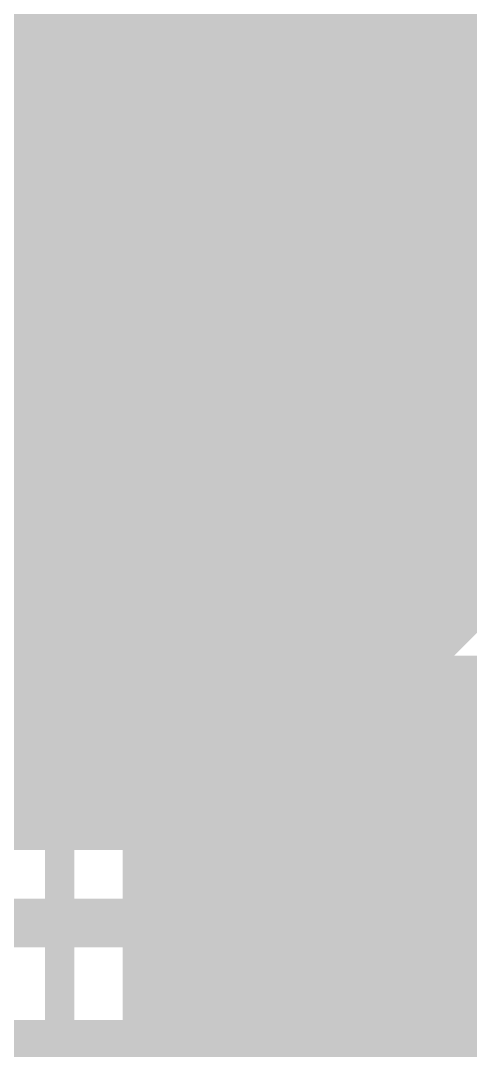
# Model space of a CAD drawing. Header units: millimetres. Extents: x 1.9 to 5.81, y 3 to 5.61.
# Drawn here: x 5.2789 to 5.4642, y 4.1275 to 4.5516 of the extents above; entities that cross this region are included whole.
import ezdxf

# ---------------------------------------------------------------- set-up
doc = ezdxf.new("R2010")
doc.units = ezdxf.units.MM
doc.header["$MEASUREMENT"] = 0
for name, color, linetype in [('BottomLayer', 5, 'Continuous'), ('BottomOverlay', 54, 'Continuous'), ('BottomPaste', 16, 'Continuous'), ('BottomSolder', 6, 'Continuous'), ('MultiLayer', 9, 'Continuous'), ('TopLayer', 1, 'Continuous'), ('TopOverlay', 2, 'Continuous'), ('TopPaste', 8, 'Continuous'), ('TopSolder', 216, 'Continuous')]:
    doc.layers.add(name, color=color, linetype=linetype)

msp = doc.modelspace()

# ---------------------------------------------------------------- linework, layer by layer
at = {"layer": 'BottomLayer'}
for points, const_width in [([(5.28, 4.215), (5.28, 4.975)], 0.01), ([(5.29, 4.215), (5.29, 4.975)], 0.01), ([(5.3, 4.215), (5.3, 4.975)], 0.01), ([(5.31, 4.215), (5.31, 4.66197)], 0.01), ([(5.32, 4.215), (5.32, 4.6505)], 0.01), ([(5.33, 4.215), (5.33, 4.6405)], 0.01), ([(5.34, 4.215), (5.34, 4.6305)], 0.01), ([(5.35, 4.215), (5.35, 4.6205)], 0.01), ([(5.36, 4.54936), (5.36, 4.59)], 0.01), ([(5.26, 4.55), (5.36036, 4.55)], 0.01), ([(5.42, 4.53), (5.67, 4.53)], 0.04), ([(5.26, 4.54), (5.35627, 4.54)], 0.01), ([(5.395, 4.53), (5.445, 4.53)], 0.03), ([(5.26, 4.53), (5.355, 4.53)], 0.01), ([(5.26, 4.52), (5.35627, 4.52)], 0.01), ([(5.26, 4.51), (5.36036, 4.51)], 0.01), ([(5.36, 4.215), (5.36, 4.51064)], 0.01), ([(5.26, 4.5), (5.36854, 4.5)], 0.01), ([(5.37, 4.215), (5.37, 4.49878)], 0.01), ([(5.26, 4.49), (5.395, 4.49)], 0.01), ([(5.38, 4.2195), (5.38, 4.49292)], 0.01), ([(5.39, 4.2295), (5.39, 4.49031)], 0.01), ([(5.395, 4.49), (5.39938, 4.49)], 0.01), ([(5.395, 4.49), (5.39938, 4.49)], 0.01), ([(5.4, 4.2395), (5.4, 4.48969)], 0.01), ([(5.41, 4.2495), (5.41, 4.48613)], 0.01), ([(5.42, 4.485), (5.63675, 4.485)], 0.01), ([(5.42, 4.2595), (5.42, 4.485)], 0.01), ([(5.43, 4.2695), (5.43, 4.485)], 0.01), ([(5.44, 4.2795), (5.44, 4.485)], 0.01), ([(5.45, 4.2895), (5.45, 4.485)], 0.01), ([(5.46, 4.2995), (5.46, 4.485)], 0.01), ([(5.26, 4.48), (5.63815, 4.48)], 0.01), ([(5.26, 4.47), (5.64234, 4.47)], 0.01), ([(5.25828, 4.46), (5.64877, 4.46)], 0.01), ([(5.25236, 4.45), (5.65847, 4.45)], 0.01), ([(5.24243, 4.44), (5.675, 4.44)], 0.01), ([(5.23243, 4.43), (5.77, 4.43)], 0.01), ([(5.22243, 4.42), (5.77, 4.42)], 0.01), ([(5.21243, 4.41), (5.77, 4.41)], 0.01), ([(5.20243, 4.4), (5.77, 4.4)], 0.01), ([(5.19243, 4.39), (5.77, 4.39)], 0.01), ([(5.18243, 4.38), (5.77, 4.38)], 0.01), ([(5.17243, 4.37), (5.77, 4.37)], 0.01), ([(5.16243, 4.36), (5.675, 4.36)], 0.01), ([(5.15243, 4.35), (5.65847, 4.35)], 0.01), ([(5.14243, 4.34), (5.64877, 4.34)], 0.01), ([(5.13243, 4.33), (5.49197, 4.33)], 0.01), ([(5.3755, 4.215), (5.48521, 4.32471)], 0.01), ([(5.12243, 4.32), (5.4805, 4.32)], 0.01), ([(5.11243, 4.31), (5.4705, 4.31)], 0.01), ([(5.39, 4.18), (5.51, 4.3)], 0.02), ([(5.10243, 4.3), (5.4605, 4.3)], 0.01), ([(5.09243, 4.29), (5.4505, 4.29)], 0.01), ([(5.08243, 4.28), (5.4405, 4.28)], 0.01), ([(5.08, 4.27), (5.4305, 4.27)], 0.01), ([(5.4245, 4.165), (5.5245, 4.265)], 0.01), ([(5.16966, 4.26), (5.4205, 4.26)], 0.01), ([(5.17913, 4.25), (5.4105, 4.25)], 0.01), ([(5.18362, 4.24), (5.4005, 4.24)], 0.01), ([(5.185, 4.23), (5.3905, 4.23)], 0.01), ([(5.18362, 4.22), (5.3805, 4.22)], 0.01), ([(5.18182, 4.215), (5.3755, 4.215)], 0.01), ([(5.4595, 4.2), (5.77, 4.2)], 0.01), ([(5.46, 4.16354), (5.46, 4.2005)], 0.01), ([(5.4495, 4.19), (5.77, 4.19)], 0.01), ([(5.45, 4.165), (5.45, 4.1905)], 0.01), ([(5.12, 4.18), (5.39, 4.18)], 0.02), ([(5.44, 4.165), (5.44, 4.1805)], 0.01), ([(5.4395, 4.18), (5.77, 4.18)], 0.01), ([(5.4295, 4.17), (5.77, 4.17)], 0.01), ([(5.43, 4.165), (5.43, 4.1705)], 0.01), ([(5.4245, 4.165), (5.45, 4.165)], 0.01), ([(5.46803, 4.16), (5.675, 4.16)], 0.01), ([(5.12, 4.13), (5.45, 4.13)], 0.02), ([(5.45, 4.13), (5.48, 4.1)], 0.02)]:
    msp.add_lwpolyline(points, dxfattribs=dict(at, const_width=const_width))
at = {"layer": 'BottomLayer', "const_width": 0.01}
for points in [[(5.395, 4.49, -1), (5.395, 4.57)], [(5.42, 4.485, -0.119535), (5.39938, 4.49)], [(5.45, 4.165, -0.199364), (5.47479, 4.15471)], [(5.45, 4.165, -0.198912), (5.47475, 4.15475)]]:
    msp.add_lwpolyline(points, format="xyb", dxfattribs=at)
at = {"layer": 'BottomLayer'}
for points, const_width in [([(5.3575, 4.54936, 1), (5.3625, 4.54936, 1)], 0.005), ([(5.35786, 4.55, 1), (5.36286, 4.55, 1)], 0.005), ([(5.41, 4.53, 1), (5.43, 4.53, 1)], 0.02), ([(5.35377, 4.54, 1), (5.35877, 4.54, 1)], 0.005), ([(5.3875, 4.53, 1), (5.4025, 4.53, 1)], 0.015), ([(5.4375, 4.53, 1), (5.4525, 4.53, 1)], 0.015), ([(5.3525, 4.53, 1), (5.3575, 4.53, 1)], 0.005), ([(5.35377, 4.52, 1), (5.35877, 4.52, 1)], 0.005), ([(5.3575, 4.51064, 1), (5.3625, 4.51064, 1)], 0.005), ([(5.35786, 4.51, 1), (5.36286, 4.51, 1)], 0.005), ([(5.36604, 4.5, 1), (5.37104, 4.5, 1)], 0.005), ([(5.3675, 4.49878, 1), (5.3725, 4.49878, 1)], 0.005), ([(5.3775, 4.49292, 1), (5.3825, 4.49292, 1)], 0.005), ([(5.3875, 4.49031, 1), (5.3925, 4.49031, 1)], 0.005), ([(5.3925, 4.49, 1), (5.3975, 4.49, 1)], 0.005), ([(5.3925, 4.49, 1), (5.3975, 4.49, 1)], 0.005), ([(5.3925, 4.49, 1), (5.3975, 4.49, 1)], 0.005), ([(5.3925, 4.49, 1), (5.3975, 4.49, 1)], 0.005), ([(5.39688, 4.49, 1), (5.40188, 4.49, 1)], 0.005), ([(5.39688, 4.49, 1), (5.40188, 4.49, 1)], 0.005), ([(5.39688, 4.49, 1), (5.40188, 4.49, 1)], 0.005), ([(5.3975, 4.48969, 1), (5.4025, 4.48969, 1)], 0.005), ([(5.4075, 4.48613, 1), (5.4125, 4.48613, 1)], 0.005), ([(5.4175, 4.485, 1), (5.4225, 4.485, 1)], 0.005), ([(5.4175, 4.485, 1), (5.4225, 4.485, 1)], 0.005), ([(5.4175, 4.485, 1), (5.4225, 4.485, 1)], 0.005), ([(5.4275, 4.485, 1), (5.4325, 4.485, 1)], 0.005), ([(5.4375, 4.485, 1), (5.4425, 4.485, 1)], 0.005), ([(5.4475, 4.485, 1), (5.4525, 4.485, 1)], 0.005), ([(5.4575, 4.485, 1), (5.4625, 4.485, 1)], 0.005), ([(5.385, 4.445, 1), (5.405, 4.445, 1)], 0.02), ([(5.4575, 4.2995, 1), (5.4625, 4.2995, 1)], 0.005), ([(5.458, 4.3, 1), (5.463, 4.3, 1)], 0.005), ([(5.4475, 4.2895, 1), (5.4525, 4.2895, 1)], 0.005), ([(5.448, 4.29, 1), (5.453, 4.29, 1)], 0.005), ([(5.4375, 4.2795, 1), (5.4425, 4.2795, 1)], 0.005), ([(5.438, 4.28, 1), (5.443, 4.28, 1)], 0.005), ([(5.4275, 4.2695, 1), (5.4325, 4.2695, 1)], 0.005), ([(5.428, 4.27, 1), (5.433, 4.27, 1)], 0.005), ([(5.4175, 4.2595, 1), (5.4225, 4.2595, 1)], 0.005), ([(5.418, 4.26, 1), (5.423, 4.26, 1)], 0.005), ([(5.4075, 4.2495, 1), (5.4125, 4.2495, 1)], 0.005), ([(5.408, 4.25, 1), (5.413, 4.25, 1)], 0.005), ([(5.398, 4.24, 1), (5.403, 4.24, 1)], 0.005), ([(5.3975, 4.2395, 1), (5.4025, 4.2395, 1)], 0.005), ([(5.3875, 4.2295, 1), (5.3925, 4.2295, 1)], 0.005), ([(5.388, 4.23, 1), (5.393, 4.23, 1)], 0.005), ([(5.3775, 4.2195, 1), (5.3825, 4.2195, 1)], 0.005), ([(5.378, 4.22, 1), (5.383, 4.22, 1)], 0.005), ([(5.2775, 4.215, 1), (5.2825, 4.215, 1)], 0.005), ([(5.2875, 4.215, 1), (5.2925, 4.215, 1)], 0.005), ([(5.2975, 4.215, 1), (5.3025, 4.215, 1)], 0.005), ([(5.3075, 4.215, 1), (5.3125, 4.215, 1)], 0.005), ([(5.3175, 4.215, 1), (5.3225, 4.215, 1)], 0.005), ([(5.3275, 4.215, 1), (5.3325, 4.215, 1)], 0.005), ([(5.3375, 4.215, 1), (5.3425, 4.215, 1)], 0.005), ([(5.3475, 4.215, 1), (5.3525, 4.215, 1)], 0.005), ([(5.3575, 4.215, 1), (5.3625, 4.215, 1)], 0.005), ([(5.3675, 4.215, 1), (5.3725, 4.215, 1)], 0.005), ([(5.373, 4.215, 1), (5.378, 4.215, 1)], 0.005), ([(5.373, 4.215, 1), (5.378, 4.215, 1)], 0.005), ([(5.457, 4.2, 1), (5.462, 4.2, 1)], 0.005), ([(5.4575, 4.2005, 1), (5.4625, 4.2005, 1)], 0.005), ([(5.447, 4.19, 1), (5.452, 4.19, 1)], 0.005), ([(5.4475, 4.1905, 1), (5.4525, 4.1905, 1)], 0.005), ([(5.385, 4.18, 1), (5.395, 4.18, 1)], 0.01), ([(5.385, 4.18, 1), (5.395, 4.18, 1)], 0.01), ([(5.4375, 4.1805, 1), (5.4425, 4.1805, 1)], 0.005), ([(5.437, 4.18, 1), (5.442, 4.18, 1)], 0.005), ([(5.427, 4.17, 1), (5.432, 4.17, 1)], 0.005), ([(5.4275, 4.1705, 1), (5.4325, 4.1705, 1)], 0.005), ([(5.422, 4.165, 1), (5.427, 4.165, 1)], 0.005), ([(5.422, 4.165, 1), (5.427, 4.165, 1)], 0.005), ([(5.4275, 4.165, 1), (5.4325, 4.165, 1)], 0.005), ([(5.4375, 4.165, 1), (5.4425, 4.165, 1)], 0.005), ([(5.4475, 4.165, 1), (5.4525, 4.165, 1)], 0.005), ([(5.4475, 4.165, 1), (5.4525, 4.165, 1)], 0.005), ([(5.4475, 4.165, 1), (5.4525, 4.165, 1)], 0.005), ([(5.4475, 4.165, 1), (5.4525, 4.165, 1)], 0.005), ([(5.4575, 4.16354, 1), (5.4625, 4.16354, 1)], 0.005), ([(5.46553, 4.16, 1), (5.47053, 4.16, 1)], 0.005), ([(5.445, 4.13, 1), (5.455, 4.13, 1)], 0.01), ([(5.445, 4.13, 1), (5.455, 4.13, 1)], 0.01)]:
    msp.add_lwpolyline(points, format="xyb", close=True, dxfattribs=dict(at, const_width=const_width))
at = {"layer": 'BottomOverlay', "const_width": 0.01}
for points in [[(5.345, 4.48), (5.345, 4.68)], [(5.215, 4.48), (5.345, 4.48)]]:
    msp.add_lwpolyline(points, dxfattribs=at)
at = {"layer": 'BottomOverlay', "const_width": 0.005}
msp.add_lwpolyline([(5.3425, 4.48, 1), (5.3475, 4.48, 1)], format="xyb", close=True, dxfattribs=at)
msp.add_lwpolyline([(5.3425, 4.48, 1), (5.3475, 4.48, 1)], format="xyb", close=True, dxfattribs=at)
at = {"layer": 'BottomPaste', "const_width": 0.03}
msp.add_lwpolyline([(5.395, 4.53), (5.445, 4.53)], dxfattribs=at)
msp.add_lwpolyline([(5.395, 4.53), (5.445, 4.53)], dxfattribs=at)
at = {"layer": 'BottomPaste', "const_width": 0.015}
for points in [[(5.3875, 4.53, 1), (5.4025, 4.53, 1)], [(5.3875, 4.53, 1), (5.4025, 4.53, 1)], [(5.4375, 4.53, 1), (5.4525, 4.53, 1)], [(5.4375, 4.53, 1), (5.4525, 4.53, 1)]]:
    msp.add_lwpolyline(points, format="xyb", close=True, dxfattribs=at)
at = {"layer": 'BottomSolder', "const_width": 0.038}
msp.add_lwpolyline([(5.395, 4.53), (5.445, 4.53)], dxfattribs=at)
msp.add_lwpolyline([(5.395, 4.53), (5.445, 4.53)], dxfattribs=at)
at = {"layer": 'BottomSolder'}
for points, const_width in [([(5.3855, 4.53, 1), (5.4045, 4.53, 1)], 0.019), ([(5.3855, 4.53, 1), (5.4045, 4.53, 1)], 0.019), ([(5.4355, 4.53, 1), (5.4545, 4.53, 1)], 0.019), ([(5.4355, 4.53, 1), (5.4545, 4.53, 1)], 0.019), ([(5.383, 4.445, 1), (5.407, 4.445, 1)], 0.024), ([(5.383, 4.445, 1), (5.407, 4.445, 1)], 0.024)]:
    msp.add_lwpolyline(points, format="xyb", close=True, dxfattribs=dict(at, const_width=const_width))
at = {"layer": 'MultiLayer', "const_width": 0.02}
msp.add_lwpolyline([(5.385, 4.445, 1), (5.405, 4.445, 1)], format="xyb", close=True, dxfattribs=at)
at = {"layer": 'TopLayer'}
for points, const_width in [([(5.37, 3.93), (5.37, 5.06592)], 0.01), ([(5.38, 3.92854), (5.38, 5.065)], 0.01), ([(5.36, 3.94), (5.36, 5.05757)], 0.01), ([(5.35, 3.96828), (5.35, 5.04757)], 0.01), ([(5.34, 3.97742), (5.34, 5.03757)], 0.01), ([(5.33, 3.98243), (5.33, 5.02757)], 0.01), ([(5.43, 4.05), (5.43, 4.95)], 0.04), ([(5.295, 3.99), (5.295, 4.59)], 0.012), ([(5.326, 3.99), (5.326, 4.59)], 0.01), ([(5.39, 4.415), (5.39, 4.585)], 0.01), ([(5.4, 4.415), (5.4, 4.585)], 0.01), ([(5.41, 4.415), (5.41, 4.585)], 0.01), ([(5.42, 4.415), (5.42, 4.585)], 0.01), ([(5.43, 4.415), (5.43, 4.585)], 0.01), ([(5.44, 4.415), (5.44, 4.585)], 0.01), ([(5.45, 4.415), (5.45, 4.585)], 0.01), ([(5.46, 4.415), (5.46, 4.585)], 0.01), ([(5.326, 4.55), (5.65847, 4.55)], 0.01), ([(5.326, 4.54), (5.64877, 4.54)], 0.01), ([(5.326, 4.53), (5.64234, 4.53)], 0.01), ([(5.326, 4.52), (5.63815, 4.52)], 0.01), ([(5.326, 4.51), (5.63577, 4.51)], 0.01), ([(5.326, 4.5), (5.635, 4.5)], 0.01), ([(5.326, 4.49), (5.63577, 4.49)], 0.01), ([(5.326, 4.48), (5.63815, 4.48)], 0.01), ([(5.326, 4.47), (5.64234, 4.47)], 0.01), ([(5.326, 4.46), (5.64877, 4.46)], 0.01), ([(5.326, 4.45), (5.65847, 4.45)], 0.01), ([(5.326, 4.44), (5.675, 4.44)], 0.01), ([(5.326, 4.43), (5.77, 4.43)], 0.01), ([(5.326, 4.42), (5.77, 4.42)], 0.01), ([(5.385, 4.415), (5.475, 4.415)], 0.01), ([(5.385, 4.285), (5.385, 4.415)], 0.01), ([(5.43, 4.35), (5.43, 4.41)], 0.02), ([(5.326, 4.41), (5.385, 4.41)], 0.01), ([(5.326, 4.4), (5.385, 4.4)], 0.01), ([(5.326, 4.39), (5.385, 4.39)], 0.01), ([(5.326, 4.38), (5.385, 4.38)], 0.01), ([(5.326, 4.37), (5.385, 4.37)], 0.01), ([(5.326, 4.36), (5.385, 4.36)], 0.01), ([(5.39, 4.35), (5.43, 4.35)], 0.02), ([(5.43, 4.35), (5.47, 4.35)], 0.02), ([(5.43, 4.29), (5.43, 4.35)], 0.02), ([(5.326, 4.35), (5.385, 4.35)], 0.01), ([(5.326, 4.34), (5.385, 4.34)], 0.01), ([(5.326, 4.33), (5.385, 4.33)], 0.01), ([(5.326, 4.32), (5.385, 4.32)], 0.01), ([(5.326, 4.31), (5.385, 4.31)], 0.01), ([(5.326, 4.3), (5.385, 4.3)], 0.01), ([(5.326, 4.29), (5.385, 4.29)], 0.01), ([(5.385, 4.285), (5.475, 4.285)], 0.01), ([(5.39, 4.115), (5.39, 4.285)], 0.01), ([(5.4, 4.115), (5.4, 4.285)], 0.01), ([(5.41, 4.115), (5.41, 4.285)], 0.01), ([(5.42, 4.115), (5.42, 4.285)], 0.01), ([(5.43, 4.115), (5.43, 4.285)], 0.01), ([(5.44, 4.115), (5.44, 4.285)], 0.01), ([(5.45, 4.115), (5.45, 4.285)], 0.01), ([(5.46, 4.115), (5.46, 4.285)], 0.01), ([(5.326, 4.28), (5.63815, 4.28)], 0.01), ([(5.326, 4.27), (5.64234, 4.27)], 0.01), ([(5.326, 4.26), (5.64877, 4.26)], 0.01), ([(5.326, 4.25), (5.655, 4.25)], 0.01), ([(5.326, 4.24), (5.655, 4.24)], 0.01), ([(5.326, 4.23), (5.655, 4.23)], 0.01), ([(5.326, 4.22), (5.655, 4.22)], 0.01), ([(5.326, 4.21), (5.655, 4.21)], 0.01), ([(5.326, 4.2), (5.655, 4.2)], 0.01), ([(5.326, 4.19), (5.655, 4.19)], 0.01), ([(5.326, 4.18), (5.655, 4.18)], 0.01), ([(5.326, 4.17), (5.655, 4.17)], 0.01), ([(5.326, 4.16), (5.655, 4.16)], 0.01), ([(5.326, 4.15), (5.655, 4.15)], 0.01), ([(5.326, 4.14), (5.64877, 4.14)], 0.01), ([(5.326, 4.13), (5.64234, 4.13)], 0.01)]:
    msp.add_lwpolyline(points, dxfattribs=dict(at, const_width=const_width))
for points, const_width in [([(5.3235, 4.55, 1), (5.3285, 4.55, 1)], 0.005), ([(5.3235, 4.54, 1), (5.3285, 4.54, 1)], 0.005), ([(5.3235, 4.53, 1), (5.3285, 4.53, 1)], 0.005), ([(5.3235, 4.52, 1), (5.3285, 4.52, 1)], 0.005), ([(5.3235, 4.51, 1), (5.3285, 4.51, 1)], 0.005), ([(5.3235, 4.5, 1), (5.3285, 4.5, 1)], 0.005), ([(5.3235, 4.49, 1), (5.3285, 4.49, 1)], 0.005), ([(5.3235, 4.48, 1), (5.3285, 4.48, 1)], 0.005), ([(5.3235, 4.47, 1), (5.3285, 4.47, 1)], 0.005), ([(5.3235, 4.46, 1), (5.3285, 4.46, 1)], 0.005), ([(5.385, 4.445, 1), (5.405, 4.445, 1)], 0.02), ([(5.3235, 4.45, 1), (5.3285, 4.45, 1)], 0.005), ([(5.3235, 4.44, 1), (5.3285, 4.44, 1)], 0.005), ([(5.3235, 4.43, 1), (5.3285, 4.43, 1)], 0.005), ([(5.3235, 4.42, 1), (5.3285, 4.42, 1)], 0.005), ([(5.3825, 4.415, 1), (5.3875, 4.415, 1)], 0.005), ([(5.3825, 4.415, 1), (5.3875, 4.415, 1)], 0.005), ([(5.3875, 4.415, 1), (5.3925, 4.415, 1)], 0.005), ([(5.3975, 4.415, 1), (5.4025, 4.415, 1)], 0.005), ([(5.4075, 4.415, 1), (5.4125, 4.415, 1)], 0.005), ([(5.4175, 4.415, 1), (5.4225, 4.415, 1)], 0.005), ([(5.425, 4.41, 1), (5.435, 4.41, 1)], 0.01), ([(5.4275, 4.415, 1), (5.4325, 4.415, 1)], 0.005), ([(5.4375, 4.415, 1), (5.4425, 4.415, 1)], 0.005), ([(5.4475, 4.415, 1), (5.4525, 4.415, 1)], 0.005), ([(5.4575, 4.415, 1), (5.4625, 4.415, 1)], 0.005), ([(5.3235, 4.41, 1), (5.3285, 4.41, 1)], 0.005), ([(5.3825, 4.41, 1), (5.3875, 4.41, 1)], 0.005), ([(5.3235, 4.4, 1), (5.3285, 4.4, 1)], 0.005), ([(5.3825, 4.4, 1), (5.3875, 4.4, 1)], 0.005), ([(5.3235, 4.39, 1), (5.3285, 4.39, 1)], 0.005), ([(5.3825, 4.39, 1), (5.3875, 4.39, 1)], 0.005), ([(5.3235, 4.38, 1), (5.3285, 4.38, 1)], 0.005), ([(5.3825, 4.38, 1), (5.3875, 4.38, 1)], 0.005), ([(5.3235, 4.37, 1), (5.3285, 4.37, 1)], 0.005), ([(5.3825, 4.37, 1), (5.3875, 4.37, 1)], 0.005), ([(5.3235, 4.36, 1), (5.3285, 4.36, 1)], 0.005), ([(5.3825, 4.36, 1), (5.3875, 4.36, 1)], 0.005), ([(5.385, 4.35, 1), (5.395, 4.35, 1)], 0.01), ([(5.425, 4.35, 1), (5.435, 4.35, 1)], 0.01), ([(5.425, 4.35, 1), (5.435, 4.35, 1)], 0.01), ([(5.425, 4.35, 1), (5.435, 4.35, 1)], 0.01), ([(5.425, 4.35, 1), (5.435, 4.35, 1)], 0.01), ([(5.465, 4.35, 1), (5.475, 4.35, 1)], 0.01), ([(5.3235, 4.35, 1), (5.3285, 4.35, 1)], 0.005), ([(5.3825, 4.35, 1), (5.3875, 4.35, 1)], 0.005), ([(5.3235, 4.34, 1), (5.3285, 4.34, 1)], 0.005), ([(5.3825, 4.34, 1), (5.3875, 4.34, 1)], 0.005), ([(5.3235, 4.33, 1), (5.3285, 4.33, 1)], 0.005), ([(5.3825, 4.33, 1), (5.3875, 4.33, 1)], 0.005), ([(5.3235, 4.32, 1), (5.3285, 4.32, 1)], 0.005), ([(5.3825, 4.32, 1), (5.3875, 4.32, 1)], 0.005), ([(5.3235, 4.31, 1), (5.3285, 4.31, 1)], 0.005), ([(5.3825, 4.31, 1), (5.3875, 4.31, 1)], 0.005), ([(5.3235, 4.3, 1), (5.3285, 4.3, 1)], 0.005), ([(5.3825, 4.3, 1), (5.3875, 4.3, 1)], 0.005), ([(5.425, 4.29, 1), (5.435, 4.29, 1)], 0.01), ([(5.3235, 4.29, 1), (5.3285, 4.29, 1)], 0.005), ([(5.3825, 4.29, 1), (5.3875, 4.29, 1)], 0.005), ([(5.3825, 4.285, 1), (5.3875, 4.285, 1)], 0.005), ([(5.3825, 4.285, 1), (5.3875, 4.285, 1)], 0.005), ([(5.3875, 4.285, 1), (5.3925, 4.285, 1)], 0.005), ([(5.3975, 4.285, 1), (5.4025, 4.285, 1)], 0.005), ([(5.4075, 4.285, 1), (5.4125, 4.285, 1)], 0.005), ([(5.4175, 4.285, 1), (5.4225, 4.285, 1)], 0.005), ([(5.4275, 4.285, 1), (5.4325, 4.285, 1)], 0.005), ([(5.4375, 4.285, 1), (5.4425, 4.285, 1)], 0.005), ([(5.4475, 4.285, 1), (5.4525, 4.285, 1)], 0.005), ([(5.4575, 4.285, 1), (5.4625, 4.285, 1)], 0.005), ([(5.3235, 4.28, 1), (5.3285, 4.28, 1)], 0.005), ([(5.3235, 4.27, 1), (5.3285, 4.27, 1)], 0.005), ([(5.3235, 4.26, 1), (5.3285, 4.26, 1)], 0.005), ([(5.3235, 4.25, 1), (5.3285, 4.25, 1)], 0.005), ([(5.3235, 4.24, 1), (5.3285, 4.24, 1)], 0.005), ([(5.3235, 4.23, 1), (5.3285, 4.23, 1)], 0.005), ([(5.3235, 4.22, 1), (5.3285, 4.22, 1)], 0.005), ([(5.3235, 4.21, 1), (5.3285, 4.21, 1)], 0.005), ([(5.3235, 4.2, 1), (5.3285, 4.2, 1)], 0.005), ([(5.3235, 4.19, 1), (5.3285, 4.19, 1)], 0.005), ([(5.3235, 4.18, 1), (5.3285, 4.18, 1)], 0.005), ([(5.3235, 4.17, 1), (5.3285, 4.17, 1)], 0.005), ([(5.3235, 4.16, 1), (5.3285, 4.16, 1)], 0.005), ([(5.3235, 4.15, 1), (5.3285, 4.15, 1)], 0.005), ([(5.3235, 4.14, 1), (5.3285, 4.14, 1)], 0.005), ([(5.3235, 4.13, 1), (5.3285, 4.13, 1)], 0.005)]:
    msp.add_lwpolyline(points, format="xyb", close=True, dxfattribs=dict(at, const_width=const_width))
msp.add_solid([(5.45, 4.31), (5.45, 4.39), (5.41, 4.31), (5.41, 4.39)], dxfattribs=at)
at = {"layer": 'TopOverlay', "const_width": 0.01}
msp.add_lwpolyline([(5.21, 4.41), (5.47, 4.41)], dxfattribs=at)
at = {"layer": 'TopPaste'}
msp.add_solid([(5.45, 4.31), (5.45, 4.39), (5.41, 4.31), (5.41, 4.39)], dxfattribs=at)
msp.add_solid([(5.45, 4.31), (5.45, 4.39), (5.41, 4.31), (5.41, 4.39)], dxfattribs=at)
at = {"layer": 'TopSolder', "const_width": 0.024}
msp.add_lwpolyline([(5.383, 4.445, 1), (5.407, 4.445, 1)], format="xyb", close=True, dxfattribs=at)
msp.add_lwpolyline([(5.383, 4.445, 1), (5.407, 4.445, 1)], format="xyb", close=True, dxfattribs=at)
at = {"layer": 'TopSolder'}
msp.add_solid([(5.454, 4.306), (5.454, 4.394), (5.406, 4.306), (5.406, 4.394)], dxfattribs=at)
msp.add_solid([(5.454, 4.306), (5.454, 4.394), (5.406, 4.306), (5.406, 4.394)], dxfattribs=at)

doc.saveas('drawing.dxf')
